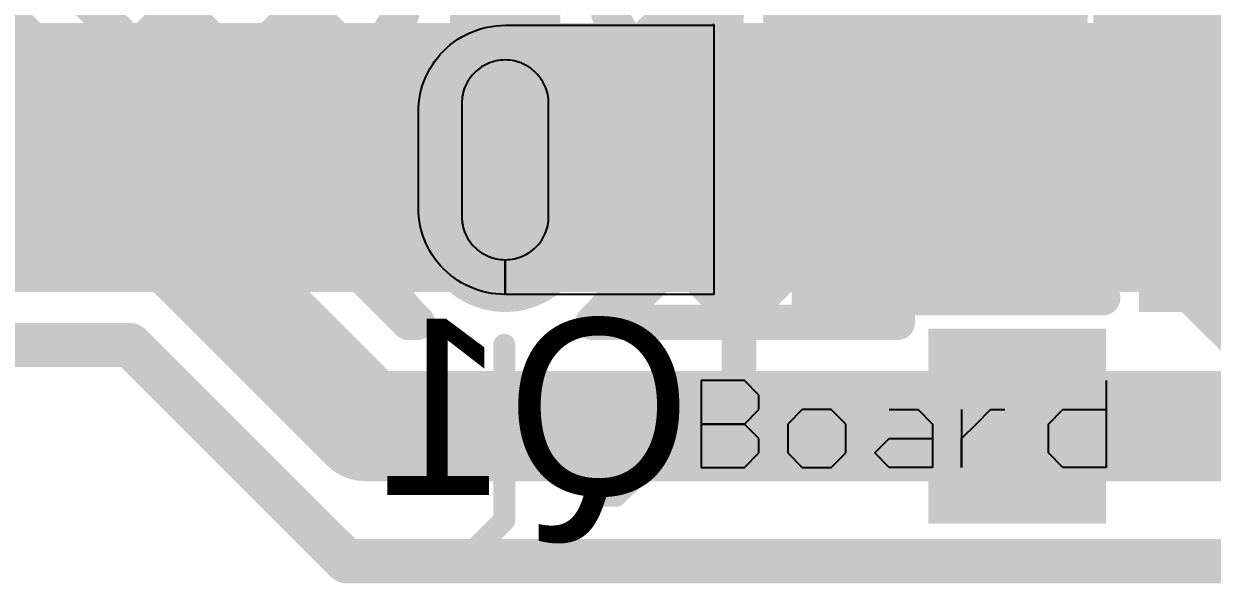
# Model space of a CAD drawing. Header units: millimetres. Extents: x 0.84 to 3.69, y 1.83 to 3.72.
# Drawn here: x 2.0439 to 2.3132, y 1.835 to 1.9619 of the extents above; entities that cross this region are included whole.
import ezdxf

# ---------------------------------------------------------------- set-up
doc = ezdxf.new("R2010")
doc.units = ezdxf.units.MM
doc.header["$MEASUREMENT"] = 0
for name, color, linetype in [('BottomLayer', 5, 'Continuous'), ('BottomOverlay', 54, 'Continuous'), ('BottomPaste', 16, 'Continuous'), ('BottomSolder', 6, 'Continuous'), ('Mechanical2', 216, 'Continuous'), ('MultiLayer', 9, 'Continuous'), ('PadHoleLayer', 156, 'Continuous'), ('TopLayer', 1, 'Continuous'), ('TopOverlay', 2, 'Continuous'), ('TopPaste', 8, 'Continuous'), ('TopSolder', 216, 'Continuous'), ('ViaHoleLayer', 16, 'Continuous')]:
    doc.layers.add(name, color=color, linetype=linetype)

# ---------------------------------------------------------------- blocks, each defined once
blk = doc.blocks.new('10118194_0001LF_11')
at = {"layer": 'BottomLayer', "const_width": 0.0314961}
blk.add_lwpolyline([(-0.1377953, -0.0915355), (-0.1377953, -0.1210629)], dxfattribs=at)
at = {"layer": 'BottomLayer', "const_width": 0.015748}
for points in [[(-0.1456693, -0.0915355, 1), (-0.1299213, -0.0915355, 1)], [(-0.1456693, -0.1210629, 1), (-0.1299213, -0.1210629, 1)]]:
    blk.add_lwpolyline(points, format="xyb", close=True, dxfattribs=at)
at = {"layer": 'BottomSolder', "const_width": 0.0394961}
blk.add_lwpolyline([(-0.1377953, -0.0915355), (-0.1377953, -0.1210629)], dxfattribs=at)
at = {"layer": 'BottomSolder', "const_width": 0.019748}
for points in [[(-0.1476693, -0.0915355, 1), (-0.1279213, -0.0915355, 1)], [(-0.1476693, -0.1210629, 1), (-0.1279213, -0.1210629, 1)]]:
    blk.add_lwpolyline(points, format="xyb", close=True, dxfattribs=at)
at = {"layer": 'MultiLayer', "const_width": 0.0314961}
blk.add_lwpolyline([(-0.1377953, -0.0915355), (-0.1377953, -0.1210629)], dxfattribs=at)
at = {"layer": 'MultiLayer', "const_width": 0.015748}
for points in [[(-0.1456693, -0.0915355, 1), (-0.1299213, -0.0915355, 1)], [(-0.1456693, -0.1210629, 1), (-0.1299213, -0.1210629, 1)]]:
    blk.add_lwpolyline(points, format="xyb", close=True, dxfattribs=at)
at = {"layer": 'PadHoleLayer', "const_width": 0.0049212}
blk.add_lwpolyline([(-0.1451772, -0.1166339), (-0.1451772, -0.0959645, -1), (-0.1304134, -0.0959645), (-0.1304134, -0.1166339, -1)], format="xyb", close=True, dxfattribs=at)
at = {"layer": 'TopLayer'}
for p, q in [((-0.1476378, -0.0784247), (-0.1467321, -0.0779329)), ((-0.1467321, -0.0779329), (-0.1458019, -0.0774893)), ((-0.1458019, -0.0774893), (-0.1448498, -0.0770949)), ((-0.1448498, -0.0770949), (-0.1438783, -0.0767508)), ((-0.1438783, -0.0767508), (-0.1428901, -0.0764581)), ((-0.1428901, -0.0764581), (-0.141888, -0.0762176)), ((-0.141888, -0.0762176), (-0.1408747, -0.0760297)), ((-0.1408747, -0.0760297), (-0.1398529, -0.0758952)), ((-0.1398529, -0.0758952), (-0.1388255, -0.0758144)), ((-0.1388255, -0.0758144), (-0.1377953, -0.0757874)), ((-0.1377953, -0.0757874), (-0.090748, -0.0757874)), ((-0.090748, -0.0757874), (-0.090748, -0.0755905)), ((-0.090748, -0.0755905), (-0.0905512, -0.0755905)), ((-0.0905512, -0.0755905), (-0.0905512, -0.136811)), ((-0.1509671, -0.0808436), (-0.1501835, -0.0801743)), ((-0.1501835, -0.0801743), (-0.1493659, -0.0795469)), ((-0.1493659, -0.0795469), (-0.1485165, -0.0789632)), ((-0.1485165, -0.0789632), (-0.1476378, -0.0784247)), ((-0.1537208, -0.0839019), (-0.1530934, -0.0830842)), ((-0.1530934, -0.0830842), (-0.1524241, -0.0823006)), ((-0.1524241, -0.0823006), (-0.1517147, -0.081553)), ((-0.1517147, -0.081553), (-0.1509671, -0.0808436)), ((-0.1553348, -0.0865356), (-0.154843, -0.0856299)), ((-0.154843, -0.0856299), (-0.1543045, -0.0847512)), ((-0.1543045, -0.0847512), (-0.1537208, -0.0839019)), ((-0.1439894, -0.0858548), (-0.1443812, -0.0861895)), ((-0.1435806, -0.0855412), (-0.1439894, -0.0858548)), ((-0.1431559, -0.0852493), (-0.1435806, -0.0855412)), ((-0.1427165, -0.0849801), (-0.1431559, -0.0852493)), ((-0.1422637, -0.0847342), (-0.1427165, -0.0849801)), ((-0.1417986, -0.0845123), (-0.1422637, -0.0847342)), ((-0.1413225, -0.0843151), (-0.1417986, -0.0845123)), ((-0.1408368, -0.0841431), (-0.1413225, -0.0843151)), ((-0.1403427, -0.0839968), (-0.1408368, -0.0841431)), ((-0.1398417, -0.0838765), (-0.1403427, -0.0839968)), ((-0.139335, -0.0837826), (-0.1398417, -0.0838765)), ((-0.1388241, -0.0837153), (-0.139335, -0.0837826)), ((-0.1383104, -0.0836749), (-0.1388241, -0.0837153)), ((-0.1377953, -0.0836614), (-0.1383104, -0.0836749)), ((-0.1372802, -0.0836749), (-0.1377953, -0.0836614)), ((-0.1367665, -0.0837153), (-0.1372802, -0.0836749)), ((-0.1362556, -0.0837826), (-0.1367665, -0.0837153)), ((-0.1357489, -0.0838765), (-0.1362556, -0.0837826)), ((-0.1352478, -0.0839968), (-0.1357489, -0.0838765)), ((-0.1347538, -0.0841431), (-0.1352478, -0.0839968)), ((-0.134268, -0.0843151), (-0.1347538, -0.0841431)), ((-0.133792, -0.0845123), (-0.134268, -0.0843151)), ((-0.1333269, -0.0847342), (-0.133792, -0.0845123)), ((-0.132874, -0.0849801), (-0.1333269, -0.0847342)), ((-0.1324347, -0.0852493), (-0.132874, -0.0849801)), ((-0.13201, -0.0855412), (-0.1324347, -0.0852493)), ((-0.1316012, -0.0858548), (-0.13201, -0.0855412)), ((-0.1312093, -0.0861895), (-0.1316012, -0.0858548)), ((-0.1565169, -0.0893894), (-0.1561728, -0.0884179)), ((-0.1561728, -0.0884179), (-0.1557785, -0.0874658)), ((-0.1557785, -0.0874658), (-0.1553348, -0.0865356)), ((-0.1463191, -0.0885827), (-0.146565, -0.0890355)), ((-0.1460499, -0.0881433), (-0.1463191, -0.0885827)), ((-0.145758, -0.0877186), (-0.1460499, -0.0881433)), ((-0.1454444, -0.0873098), (-0.145758, -0.0877186)), ((-0.1451097, -0.086918), (-0.1454444, -0.0873098)), ((-0.144755, -0.0865442), (-0.1451097, -0.086918)), ((-0.1443812, -0.0861895), (-0.144755, -0.0865442)), ((-0.1308356, -0.0865442), (-0.1312093, -0.0861895)), ((-0.1304809, -0.086918), (-0.1308356, -0.0865442)), ((-0.1301462, -0.0873098), (-0.1304809, -0.086918)), ((-0.1298325, -0.0877186), (-0.1301462, -0.0873098)), ((-0.1295406, -0.0881433), (-0.1298325, -0.0877186)), ((-0.1292714, -0.0885827), (-0.1295406, -0.0881433)), ((-0.1290255, -0.0890355), (-0.1292714, -0.0885827)), ((-0.157238, -0.092393), (-0.1570501, -0.0913797)), ((-0.1570501, -0.0913797), (-0.1568096, -0.0903776)), ((-0.1568096, -0.0903776), (-0.1565169, -0.0893894)), ((-0.1474227, -0.0914575), (-0.1475166, -0.0919642)), ((-0.1473024, -0.0909565), (-0.1474227, -0.0914575)), ((-0.1471561, -0.0904624), (-0.1473024, -0.0909565)), ((-0.1469841, -0.0899767), (-0.1471561, -0.0904624)), ((-0.1467869, -0.0895006), (-0.1469841, -0.0899767)), ((-0.146565, -0.0890355), (-0.1467869, -0.0895006)), ((-0.1288037, -0.0895006), (-0.1290255, -0.0890355)), ((-0.1286065, -0.0899767), (-0.1288037, -0.0895006)), ((-0.1284345, -0.0904624), (-0.1286065, -0.0899767)), ((-0.1282881, -0.0909565), (-0.1284345, -0.0904624)), ((-0.1281678, -0.0914575), (-0.1282881, -0.0909565)), ((-0.1280739, -0.0919642), (-0.1281678, -0.0914575)), ((-0.1574533, -0.0944422), (-0.1573725, -0.0934148)), ((-0.1573725, -0.0934148), (-0.157238, -0.092393)), ((-0.1476243, -0.0929888), (-0.1476378, -0.0935039)), ((-0.1476378, -0.0935039), (-0.1476378, -0.1190945)), ((-0.1475839, -0.0924751), (-0.1476243, -0.0929888)), ((-0.1475166, -0.0919642), (-0.1475839, -0.0924751)), ((-0.1280067, -0.0924751), (-0.1280739, -0.0919642)), ((-0.1279662, -0.0929888), (-0.1280067, -0.0924751)), ((-0.1279528, -0.0935039), (-0.1279662, -0.0929888)), ((-0.1279528, -0.1190945), (-0.1279528, -0.0935039)), ((-0.1574803, -0.0954724), (-0.1574533, -0.0944422)), ((-0.1574803, -0.117126), (-0.1574803, -0.0954724)), ((-0.1574535, -0.1182028), (-0.1574803, -0.117126)), ((-0.1573728, -0.1192277), (-0.1574535, -0.1182028)), ((-0.1572386, -0.1202469), (-0.1573728, -0.1192277)), ((-0.1570513, -0.1212577), (-0.1572386, -0.1202469)), ((-0.1476378, -0.1190945), (-0.1476245, -0.1196562)), ((-0.1476245, -0.1196562), (-0.1475843, -0.1201674)), ((-0.1475843, -0.1201674), (-0.1475173, -0.1206757)), ((-0.1475173, -0.1206757), (-0.1474239, -0.1211799)), ((-0.1474239, -0.1211799), (-0.1473042, -0.1216784)), ((-0.1282863, -0.1216784), (-0.1281666, -0.1211799)), ((-0.1281666, -0.1211799), (-0.1280732, -0.1206757)), ((-0.1280732, -0.1206757), (-0.1280063, -0.1201674)), ((-0.1280063, -0.1201674), (-0.1279661, -0.1196562)), ((-0.1279661, -0.1196562), (-0.1279528, -0.1190945)), ((-0.1568113, -0.1222573), (-0.1570513, -0.1212577)), ((-0.1565193, -0.123243), (-0.1568113, -0.1222573)), ((-0.1561762, -0.1242121), (-0.1565193, -0.123243)), ((-0.1473042, -0.1216784), (-0.1471586, -0.12217)), ((-0.1471586, -0.12217), (-0.1469874, -0.1226533)), ((-0.1469874, -0.1226533), (-0.1467912, -0.123127)), ((-0.1467912, -0.123127), (-0.1465705, -0.1235898)), ((-0.1465705, -0.1235898), (-0.1463258, -0.1240404)), ((-0.1292647, -0.1240404), (-0.1290201, -0.1235898)), ((-0.1290201, -0.1235898), (-0.1287993, -0.123127)), ((-0.1287993, -0.123127), (-0.1286031, -0.1226533)), ((-0.1286031, -0.1226533), (-0.128432, -0.12217)), ((-0.128432, -0.12217), (-0.1282863, -0.1216784)), ((-0.1557828, -0.1251618), (-0.1561762, -0.1242121)), ((-0.1553402, -0.1260897), (-0.1557828, -0.1251618)), ((-0.1548497, -0.1269931), (-0.1553402, -0.1260897)), ((-0.1463258, -0.1240404), (-0.146058, -0.1244776)), ((-0.146058, -0.1244776), (-0.1457675, -0.1249001)), ((-0.1457675, -0.1249001), (-0.1454554, -0.1253069)), ((-0.1454554, -0.1253069), (-0.1451224, -0.1256968)), ((-0.1451224, -0.1256968), (-0.1447695, -0.1260687)), ((-0.1447695, -0.1260687), (-0.1443976, -0.1264216)), ((-0.1443976, -0.1264216), (-0.1440077, -0.1267546)), ((-0.1315829, -0.1267546), (-0.131193, -0.1264216)), ((-0.131193, -0.1264216), (-0.1308211, -0.1260687)), ((-0.1308211, -0.1260687), (-0.1304681, -0.1256968)), ((-0.1304681, -0.1256968), (-0.1301351, -0.1253069)), ((-0.1301351, -0.1253069), (-0.129823, -0.1249001)), ((-0.129823, -0.1249001), (-0.1295326, -0.1244776)), ((-0.1295326, -0.1244776), (-0.1292647, -0.1240404)), ((-0.1543125, -0.1278697), (-0.1548497, -0.1269931)), ((-0.1537303, -0.1287169), (-0.1543125, -0.1278697)), ((-0.1531044, -0.1295324), (-0.1537303, -0.1287169)), ((-0.1440077, -0.1267546), (-0.1436009, -0.1270667)), ((-0.1436009, -0.1270667), (-0.1431784, -0.1273572)), ((-0.1431784, -0.1273572), (-0.1427412, -0.127625)), ((-0.1427412, -0.127625), (-0.1422906, -0.1278697)), ((-0.1422906, -0.1278697), (-0.1418278, -0.1280904)), ((-0.1418278, -0.1280904), (-0.1413541, -0.1282866)), ((-0.1413541, -0.1282866), (-0.1408708, -0.1284578)), ((-0.1408708, -0.1284578), (-0.1403792, -0.1286034)), ((-0.1403792, -0.1286034), (-0.1398807, -0.1287231)), ((-0.1398807, -0.1287231), (-0.1393765, -0.1288165)), ((-0.1393765, -0.1288165), (-0.1388682, -0.1288835)), ((-0.1388682, -0.1288835), (-0.138357, -0.1289237)), ((-0.138357, -0.1289237), (-0.1378937, -0.128937)), ((-0.1378937, -0.128937), (-0.1378937, -0.136811)), ((-0.1376969, -0.128937), (-0.1372335, -0.1289237)), ((-0.1376969, -0.136811), (-0.1376969, -0.128937)), ((-0.1372335, -0.1289237), (-0.1367224, -0.1288835)), ((-0.1367224, -0.1288835), (-0.136214, -0.1288165)), ((-0.136214, -0.1288165), (-0.1357099, -0.1287231)), ((-0.1357099, -0.1287231), (-0.1352113, -0.1286034)), ((-0.1352113, -0.1286034), (-0.1347197, -0.1284578)), ((-0.1347197, -0.1284578), (-0.1342364, -0.1282866)), ((-0.1342364, -0.1282866), (-0.1337627, -0.1280904)), ((-0.1337627, -0.1280904), (-0.1332999, -0.1278697)), ((-0.1332999, -0.1278697), (-0.1328493, -0.127625)), ((-0.1328493, -0.127625), (-0.1324122, -0.1273572)), ((-0.1324122, -0.1273572), (-0.1319896, -0.1270667)), ((-0.1319896, -0.1270667), (-0.1315829, -0.1267546)), ((-0.1524368, -0.1303142), (-0.1531044, -0.1295324)), ((-0.1517292, -0.1310599), (-0.1524368, -0.1303142)), ((-0.1509835, -0.1317675), (-0.1517292, -0.1310599)), ((-0.1502018, -0.1324351), (-0.1509835, -0.1317675)), ((-0.1493862, -0.133061), (-0.1502018, -0.1324351)), ((-0.148539, -0.1336432), (-0.1493862, -0.133061)), ((-0.1476624, -0.1341804), (-0.148539, -0.1336432)), ((-0.146759, -0.1346709), (-0.1476624, -0.1341804)), ((-0.1458311, -0.1351135), (-0.146759, -0.1346709)), ((-0.1448814, -0.1355069), (-0.1458311, -0.1351135)), ((-0.1439123, -0.13585), (-0.1448814, -0.1355069)), ((-0.1429266, -0.136142), (-0.1439123, -0.13585)), ((-0.141927, -0.136382), (-0.1429266, -0.136142)), ((-0.1409162, -0.1365693), (-0.141927, -0.136382)), ((-0.139897, -0.1367035), (-0.1409162, -0.1365693)), ((-0.1388722, -0.1367842), (-0.139897, -0.1367035)), ((-0.1378937, -0.136811), (-0.1388722, -0.1367842)), ((-0.0905512, -0.136811), (-0.1376969, -0.136811))]:
    blk.add_line(p, q, dxfattribs=at)
at = {"layer": 'TopLayer', "const_width": 0.0314961}
blk.add_lwpolyline([(-0.1377953, -0.0915355), (-0.1377953, -0.1210629)], dxfattribs=at)
at = {"layer": 'TopLayer', "const_width": 0.015748}
for points in [[(-0.1456693, -0.0915355, 1), (-0.1299213, -0.0915355, 1)], [(-0.1456693, -0.1210629, 1), (-0.1299213, -0.1210629, 1)]]:
    blk.add_lwpolyline(points, format="xyb", close=True, dxfattribs=at)
at = {"layer": 'TopLayer'}
for points in [[(-0.0688976, -0.136811), (-0.0098426, -0.136811), (-0.0688976, -0.0757874), (-0.0098426, -0.0757874)], [(0.0098426, -0.136811), (0.0688976, -0.136811), (0.0098426, -0.0757874), (0.0688976, -0.0757874)]]:
    blk.add_solid(points, dxfattribs=at)
at = {"layer": 'TopOverlay'}
for p, q in [((-0.0934252, -0.1563603), (-0.0934252, -0.1760389)), ((-0.0835859, -0.1563603), (-0.0934252, -0.1563603)), ((-0.0803061, -0.15964), (-0.0835859, -0.1563603)), ((-0.0015917, -0.1563603), (-0.0015917, -0.1760389)), ((-0.0803061, -0.1629198), (-0.0803061, -0.15964)), ((-0.0835859, -0.1661996), (-0.0803061, -0.1629198)), ((-0.0704668, -0.1629198), (-0.0737466, -0.1661996)), ((-0.0639073, -0.1629198), (-0.0704668, -0.1629198)), ((-0.0606275, -0.1661996), (-0.0639073, -0.1629198)), ((-0.0507882, -0.1629198), (-0.0442287, -0.1629198)), ((-0.0442287, -0.1629198), (-0.0409489, -0.1661996)), ((-0.0343894, -0.1629198), (-0.0343894, -0.1760389)), ((-0.0311096, -0.1661996), (-0.0278299, -0.1629198)), ((-0.0278299, -0.1629198), (-0.0245501, -0.1629198)), ((-0.0147108, -0.1661996), (-0.011431, -0.1629198)), ((-0.011431, -0.1629198), (-0.0015917, -0.1629198)), ((-0.0835859, -0.1661996), (-0.0934252, -0.1661996)), ((-0.0934252, -0.1661996), (-0.0835859, -0.1661996)), ((-0.0803061, -0.1694794), (-0.0835859, -0.1661996)), ((-0.0737466, -0.1661996), (-0.0737466, -0.1727591)), ((-0.0606275, -0.1727591), (-0.0606275, -0.1661996)), ((-0.0409489, -0.1661996), (-0.0409489, -0.1760389)), ((-0.0343894, -0.1694794), (-0.0311096, -0.1661996)), ((-0.0147108, -0.1727591), (-0.0147108, -0.1661996)), ((-0.0803061, -0.1727591), (-0.0803061, -0.1694794)), ((-0.054068, -0.1727591), (-0.0507882, -0.1694794)), ((-0.0507882, -0.1694794), (-0.0409489, -0.1694794)), ((-0.0343894, -0.1760389), (-0.0343894, -0.1694794)), ((-0.0835859, -0.1760389), (-0.0803061, -0.1727591)), ((-0.0737466, -0.1727591), (-0.0704668, -0.1760389)), ((-0.0639073, -0.1760389), (-0.0606275, -0.1727591)), ((-0.0507882, -0.1760389), (-0.054068, -0.1727591)), ((-0.011431, -0.1760389), (-0.0147108, -0.1727591)), ((-0.0934252, -0.1760389), (-0.0835859, -0.1760389)), ((-0.0704668, -0.1760389), (-0.0639073, -0.1760389)), ((-0.0409489, -0.1760389), (-0.0507882, -0.1760389)), ((-0.0015917, -0.1760389), (-0.011431, -0.1760389))]:
    blk.add_line(p, q, dxfattribs=at)
at = {"layer": 'TopOverlay', "const_width": 0.005}
for points in [[(-0.138, -0.1875984), (-0.138, -0.1482283)], [(-0.1142716, -0.1680389), (-0.1072716, -0.1610389)], [(-0.1072716, -0.1610389), (-0.0992716, -0.1610389)], [(-0.1142716, -0.1760389), (-0.1142716, -0.1680389)], [(-0.1222716, -0.1760389), (-0.1158464, -0.1824641)], [(-0.1222716, -0.1760389), (-0.1142716, -0.1760389)], [(-0.1142716, -0.1760389), (-0.1062716, -0.1760389)], [(-0.1126968, -0.1824641), (-0.1062716, -0.1760389)], [(-0.1158464, -0.1824641), (-0.1126968, -0.1824641)], [(-0.147, -0.197), (-0.138, -0.188)], [(-0.138, -0.188), (-0.138, -0.1875984)], [(-0.147, -0.197), (0.1465906, -0.197)]]:
    blk.add_lwpolyline(points, dxfattribs=at)
at = {"layer": 'TopOverlay', "const_width": 0.0025}
for points in [[(-0.13925, -0.1482283, 1), (-0.13675, -0.1482283, 1)], [(-0.1085216, -0.1610389, 1), (-0.1060216, -0.1610389, 1)], [(-0.1085216, -0.1610389, 1), (-0.1060216, -0.1610389, 1)], [(-0.1005216, -0.1610389, 1), (-0.0980216, -0.1610389, 1)], [(-0.1155216, -0.1680389, 1), (-0.1130216, -0.1680389, 1)], [(-0.1155216, -0.1680389, 1), (-0.1130216, -0.1680389, 1)], [(-0.1235216, -0.1760389, 1), (-0.1210216, -0.1760389, 1)], [(-0.1235216, -0.1760389, 1), (-0.1210216, -0.1760389, 1)], [(-0.1155216, -0.1760389, 1), (-0.1130216, -0.1760389, 1)], [(-0.1155216, -0.1760389, 1), (-0.1130216, -0.1760389, 1)], [(-0.1155216, -0.1760389, 1), (-0.1130216, -0.1760389, 1)], [(-0.1075216, -0.1760389, 1), (-0.1050216, -0.1760389, 1)], [(-0.1075216, -0.1760389, 1), (-0.1050216, -0.1760389, 1)], [(-0.1170964, -0.1824641, 1), (-0.1145964, -0.1824641, 1)], [(-0.1170964, -0.1824641, 1), (-0.1145964, -0.1824641, 1)], [(-0.1139468, -0.1824641, 1), (-0.1114468, -0.1824641, 1)], [(-0.1139468, -0.1824641, 1), (-0.1114468, -0.1824641, 1)], [(-0.13925, -0.1875984, 1), (-0.13675, -0.1875984, 1)], [(-0.13925, -0.1875984, 1), (-0.13675, -0.1875984, 1)], [(-0.13925, -0.188, 1), (-0.13675, -0.188, 1)], [(-0.13925, -0.188, 1), (-0.13675, -0.188, 1)], [(-0.14825, -0.197, 1), (-0.14575, -0.197, 1)], [(-0.14825, -0.197, 1), (-0.14575, -0.197, 1)]]:
    blk.add_lwpolyline(points, format="xyb", close=True, dxfattribs=at)
at = {"layer": 'TopPaste'}
for points in [[(-0.0688976, -0.136811), (-0.0098426, -0.136811), (-0.0688976, -0.0757874), (-0.0098426, -0.0757874)], [(0.0098426, -0.136811), (0.0688976, -0.136811), (0.0098426, -0.0757874), (0.0688976, -0.0757874)]]:
    blk.add_solid(points, dxfattribs=at)
at = {"layer": 'TopSolder', "const_width": 0.0394961}
blk.add_lwpolyline([(-0.1377953, -0.0915355), (-0.1377953, -0.1210629)], dxfattribs=at)
at = {"layer": 'TopSolder', "const_width": 0.019748}
for points in [[(-0.1476693, -0.0915355, 1), (-0.1279213, -0.0915355, 1)], [(-0.1476693, -0.1210629, 1), (-0.1279213, -0.1210629, 1)]]:
    blk.add_lwpolyline(points, format="xyb", close=True, dxfattribs=at)
at = {"layer": 'TopSolder'}
for points in [[(-0.0728976, -0.140811), (-0.0058426, -0.140811), (-0.0728976, -0.0717874), (-0.0058426, -0.0717874)], [(0.0058426, -0.140811), (0.0728976, -0.140811), (0.0058426, -0.0717874), (0.0728976, -0.0717874)]]:
    blk.add_solid(points, dxfattribs=at)
blk = doc.blocks.new('SOT_23_B_53')
at = {"layer": 'BottomLayer'}
for points in [[(-0.0535433, 0.0212599), (-0.0212599, 0.0212599), (-0.0535433, 0.0574803), (-0.0212599, 0.0574803)], [(0.0212599, 0.0212599), (0.0535433, 0.0212599), (0.0212599, 0.0574803), (0.0535433, 0.0574803)], [(-0.0161417, -0.0574803), (0.0161417, -0.0574803), (-0.0161417, -0.0212599), (0.0161417, -0.0212599)]]:
    blk.add_solid(points, dxfattribs=at)
at = {"layer": 'BottomOverlay'}
for points, const_width in [([(-0.0643944, 0.045, 1), (-0.0716056, 0.045, 1)], 0.01), ([(-0.0741056, 0.045, 1), (-0.0691056, 0.045, 1)], 0.005), ([(-0.0668944, 0.045, 1), (-0.0618944, 0.045, 1)], 0.005), ([(-0.0149685, 0.033, 1), (-0.0110315, 0.033, 1)], 0.003937), ([(0.0110315, 0.033, 1), (0.0149685, 0.033, 1)], 0.003937), ([(-0.0649685, 0.03, 1), (-0.0610315, 0.03, 1)], 0.003937), ([(0.0610315, 0.03, 1), (0.0649685, 0.03, 1)], 0.003937), ([(-0.0649685, -0.034, 1), (-0.0610315, -0.034, 1)], 0.003937), ([(-0.0649685, -0.034, 1), (-0.0610315, -0.034, 1)], 0.003937), ([(-0.0259685, -0.034, 1), (-0.0220315, -0.034, 1)], 0.003937), ([(0.0220315, -0.034, 1), (0.0259685, -0.034, 1)], 0.003937), ([(0.0610315, -0.034, 1), (0.0649685, -0.034, 1)], 0.003937), ([(0.0610315, -0.034, 1), (0.0649685, -0.034, 1)], 0.003937)]:
    blk.add_lwpolyline(points, format="xyb", close=True, dxfattribs=dict(at, const_width=const_width))
at = {"layer": 'BottomOverlay', "const_width": 0.007874}
for points in [[(-0.013, 0.033), (0.013, 0.033)], [(-0.063, -0.034), (-0.063, 0.03)], [(0.063, -0.034), (0.063, 0.03)], [(-0.063, -0.034), (-0.024, -0.034)], [(0.024, -0.034), (0.063, -0.034)]]:
    blk.add_lwpolyline(points, dxfattribs=at)
at = {"layer": 'BottomPaste'}
for points in [[(-0.0535433, 0.0212599), (-0.0212599, 0.0212599), (-0.0535433, 0.0574803), (-0.0212599, 0.0574803)], [(0.0212599, 0.0212599), (0.0535433, 0.0212599), (0.0212599, 0.0574803), (0.0535433, 0.0574803)], [(-0.0161417, -0.0574803), (0.0161417, -0.0574803), (-0.0161417, -0.0212599), (0.0161417, -0.0212599)]]:
    blk.add_solid(points, dxfattribs=at)
at = {"layer": 'BottomSolder'}
for points in [[(-0.0575433, 0.0172599), (-0.0172599, 0.0172599), (-0.0575433, 0.0614803), (-0.0172599, 0.0614803)], [(0.0172599, 0.0172599), (0.0575433, 0.0172599), (0.0172599, 0.0614803), (0.0575433, 0.0614803)], [(-0.0201417, -0.0614803), (0.0201417, -0.0614803), (-0.0201417, -0.0172599), (0.0201417, -0.0172599)]]:
    blk.add_solid(points, dxfattribs=at)

msp = doc.modelspace()

# ---------------------------------------------------------------- linework, layer by layer
at = {"layer": 'BottomLayer'}
for points, const_width in [([(1.6721521, 2.3725), (2.1232516, 1.9214005)], 0.008), ([(1.7004364, 2.3725), (2.1234815, 1.9494549)], 0.008), ([(1.8916346, 2.1335994), (2.1311041, 1.8941299)], 0.008), ([(1.875, 2.117), (2.1213701, 1.8706299)], 0.025), ([(2.0691861, 1.9560479), (2.1539468, 2.0408086)], 0.008), ([(2.153, 1.931), (2.153, 1.9979291)], 0.025), ([(2.1295, 1.9640039), (2.1295, 1.9979291)], 0.008), ([(2.0833282, 1.9419057), (2.1295, 1.9880775)], 0.008), ([(2.1765, 1.9640032), (2.1765, 1.9881951)], 0.008), ([(2.1765, 1.9812893), (2.203, 1.9547893)], 0.008), ([(2.181277, 1.9550016), (2.203, 1.9767246)], 0.008), ([(2.203, 1.918), (2.203, 1.966)], 0.008), ([(2.262, 1.9508717), (2.2771283, 1.966)], 0.008), ([(2.262, 1.918), (2.262, 1.966)], 0.008), ([(2.2766422, 1.966), (2.2792598, 1.9633824)], 0.008), ([(2.2792598, 1.9202598), (2.2792598, 1.966)], 0.008), ([(2.0974704, 1.9277636), (2.1247292, 1.9550224)], 0.008), ([(2.3064016, 1.9105984), (2.3064016, 1.9493701)], 0.02), ([(2.262, 1.9523579), (2.2792598, 1.9350981)], 0.008), ([(2.1827306, 1.9467744), (2.203, 1.926505)], 0.008), ([(2.1827478, 1.9281881), (2.203, 1.9484403)], 0.008), ([(2.1232516, 1.9162361), (2.1232516, 1.9457635)], 0.008), ([(2.1827478, 1.9162361), (2.1827478, 1.9457635)], 0.008), ([(2.262, 1.9225874), (2.2792598, 1.9398472)], 0.008), ([(2.1203619, 1.9309998), (2.1529997, 1.9309998)], 0.01), ([(2.1529997, 1.9309998), (2.1856375, 1.9309998)], 0.01), ([(2.1116125, 1.9136214), (2.1232516, 1.9252605)], 0.008), ([(2.2574126, 1.918), (2.262, 1.9225874)], 0.008), ([(2.262, 1.9240736), (2.2863334, 1.8997402)], 0.008), ([(2.1769739, 1.8941299), (2.203, 1.920156)], 0.008), ([(2.2792598, 1.9202598), (2.2854016, 1.9202598)], 0.008), ([(2.2854016, 1.9105984), (2.2854016, 1.9202598)], 0.008), ([(2.1827478, 1.9184729), (2.2070908, 1.8941299)], 0.008), ([(2.203, 1.918), (2.262, 1.918)], 0.008), ([(2.2052582, 1.8941299), (2.2291283, 1.918)], 0.008), ([(2.211505, 1.918), (2.2353751, 1.8941299)], 0.008), ([(2.2335425, 1.8941299), (2.2574126, 1.918)], 0.008), ([(2.2397893, 1.918), (2.2580491, 1.8997402)], 0.008), ([(2.2674371, 1.8997402), (2.2854016, 1.9177047)], 0.008), ([(2.3064016, 1.9105984), (2.324, 1.893)], 0.02), ([(2.2418582, 1.8997402), (2.2884266, 1.8997402)], 0.008), ([(2.2418582, 1.8941299), (2.2418582, 1.8997402)], 0.008), ([(2.1758035, 1.8971329), (2.1788065, 1.8941299)], 0.008), ([(2.1729061, 1.8941299), (2.2418582, 1.8941299)], 0.008), ([(2.1213701, 1.8706299), (2.148, 1.8706299)], 0.025), ([(2.148, 1.8706299), (2.269, 1.8706299)], 0.025)]:
    msp.add_lwpolyline(points, dxfattribs=dict(at, const_width=const_width))
at = {"layer": 'BottomLayer', "const_width": 0.008}
for points in [[(2.1232516, 1.9457635, -0.1665289059974742), (2.1295, 1.9640039)], [(2.1765, 1.9640032, -0.1665204542901845), (2.1827478, 1.9457635)], [(2.1330933, 1.8941299, -0.2125441363629909), (2.1232516, 1.9162361)], [(2.1827478, 1.9162361, -0.212544136362991), (2.1729061, 1.8941299)], [(2.2884266, 1.8997402, -0.1366942858770461), (2.2854016, 1.9105984)], [(2.2884266, 1.8997402, -0.1366942858770461), (2.2854016, 1.9105984)]]:
    msp.add_lwpolyline(points, format="xyb", dxfattribs=at)
at = {"layer": 'BottomLayer'}
for points, const_width in [([(2.1275, 1.9640039, 1), (2.1315, 1.9640039, 1)], 0.004), ([(2.1275, 1.9640039, 1), (2.1315, 1.9640039, 1)], 0.004), ([(2.1745, 1.9640032, 1), (2.1785, 1.9640032, 1)], 0.004), ([(2.1745, 1.9640032, 1), (2.1785, 1.9640032, 1)], 0.004), ([(2.2772598, 1.9633824, 1), (2.2812598, 1.9633824, 1)], 0.004), ([(2.0671861, 1.9560479, 1), (2.0711861, 1.9560479, 1)], 0.004), ([(2.1227292, 1.9550224, 1), (2.1267292, 1.9550224, 1)], 0.004), ([(2.179277, 1.9550016, 1), (2.183277, 1.9550016, 1)], 0.004), ([(2.201, 1.9547893, 1), (2.205, 1.9547893, 1)], 0.004), ([(2.3014016, 1.9493701, 1), (2.3114016, 1.9493701, 1)], 0.01), ([(2.26, 1.9523579, 1), (2.264, 1.9523579, 1)], 0.004), ([(2.1214815, 1.9494549, 1), (2.1254815, 1.9494549, 1)], 0.004), ([(2.26, 1.9508717, 1), (2.264, 1.9508717, 1)], 0.004), ([(2.1807306, 1.9467744, 1), (2.1847306, 1.9467744, 1)], 0.004), ([(2.201, 1.9484403, 1), (2.205, 1.9484403, 1)], 0.004), ([(2.1212516, 1.9457635, 1), (2.1252516, 1.9457635, 1)], 0.004), ([(2.1212516, 1.9457635, 1), (2.1252516, 1.9457635, 1)], 0.004), ([(2.1807478, 1.9457635, 1), (2.1847478, 1.9457635, 1)], 0.004), ([(2.1807478, 1.9457635, 1), (2.1847478, 1.9457635, 1)], 0.004), ([(2.0813282, 1.9419057, 1), (2.0853282, 1.9419057, 1)], 0.004), ([(2.14675, 1.931, 1), (2.15925, 1.931, 1)], 0.0125), ([(2.2772598, 1.9398472, 1), (2.2812598, 1.9398472, 1)], 0.004), ([(2.2772598, 1.9350981, 1), (2.2812598, 1.9350981, 1)], 0.004), ([(2.1178619, 1.9309998, 1), (2.1228619, 1.9309998, 1)], 0.005), ([(2.1504997, 1.9309998, 1), (2.1554997, 1.9309998, 1)], 0.005), ([(2.1504997, 1.9309998, 1), (2.1554997, 1.9309998, 1)], 0.005), ([(2.1831375, 1.9309998, 1), (2.1881375, 1.9309998, 1)], 0.005), ([(2.0954704, 1.9277636, 1), (2.0994704, 1.9277636, 1)], 0.004), ([(2.1807478, 1.9281881, 1), (2.1847478, 1.9281881, 1)], 0.004), ([(2.1212516, 1.9252605, 1), (2.1252516, 1.9252605, 1)], 0.004), ([(2.201, 1.926505, 1), (2.205, 1.926505, 1)], 0.004), ([(2.26, 1.9240736, 1), (2.264, 1.9240736, 1)], 0.004), ([(2.26, 1.9225874, 1), (2.264, 1.9225874, 1)], 0.004), ([(2.26, 1.9225874, 1), (2.264, 1.9225874, 1)], 0.004), ([(2.1212516, 1.9214005, 1), (2.1252516, 1.9214005, 1)], 0.004), ([(2.201, 1.920156, 1), (2.205, 1.920156, 1)], 0.004), ([(2.2772598, 1.9202598, 1), (2.2812598, 1.9202598, 1)], 0.004), ([(2.2772598, 1.9202598, 1), (2.2812598, 1.9202598, 1)], 0.004), ([(2.2834016, 1.9202598, 1), (2.2874016, 1.9202598, 1)], 0.004), ([(2.2834016, 1.9202598, 1), (2.2874016, 1.9202598, 1)], 0.004), ([(2.1212516, 1.9162361, 1), (2.1252516, 1.9162361, 1)], 0.004), ([(2.1212516, 1.9162361, 1), (2.1252516, 1.9162361, 1)], 0.004), ([(2.1807478, 1.9184729, 1), (2.1847478, 1.9184729, 1)], 0.004), ([(2.1807478, 1.9162361, 1), (2.1847478, 1.9162361, 1)], 0.004), ([(2.1807478, 1.9162361, 1), (2.1847478, 1.9162361, 1)], 0.004), ([(2.201, 1.918, 1), (2.205, 1.918, 1)], 0.004), ([(2.201, 1.918, 1), (2.205, 1.918, 1)], 0.004), ([(2.209505, 1.918, 1), (2.213505, 1.918, 1)], 0.004), ([(2.2271283, 1.918, 1), (2.2311283, 1.918, 1)], 0.004), ([(2.2377893, 1.918, 1), (2.2417893, 1.918, 1)], 0.004), ([(2.2554126, 1.918, 1), (2.2594126, 1.918, 1)], 0.004), ([(2.2554126, 1.918, 1), (2.2594126, 1.918, 1)], 0.004), ([(2.26, 1.918, 1), (2.264, 1.918, 1)], 0.004), ([(2.26, 1.918, 1), (2.264, 1.918, 1)], 0.004), ([(2.2834016, 1.9177047, 1), (2.2874016, 1.9177047, 1)], 0.004), ([(2.3014016, 1.9105984, 1), (2.3114016, 1.9105984, 1)], 0.01), ([(2.3014016, 1.9105984, 1), (2.3114016, 1.9105984, 1)], 0.01), ([(2.1096125, 1.9136214, 1), (2.1136125, 1.9136214, 1)], 0.004), ([(2.2834016, 1.9105984, 1), (2.2874016, 1.9105984, 1)], 0.004), ([(2.2834016, 1.9105984, 1), (2.2874016, 1.9105984, 1)], 0.004), ([(2.2834016, 1.9105984, 1), (2.2874016, 1.9105984, 1)], 0.004), ([(2.2398582, 1.8997402, 1), (2.2438582, 1.8997402, 1)], 0.004), ([(2.2398582, 1.8997402, 1), (2.2438582, 1.8997402, 1)], 0.004), ([(2.2560491, 1.8997402, 1), (2.2600491, 1.8997402, 1)], 0.004), ([(2.2654371, 1.8997402, 1), (2.2694371, 1.8997402, 1)], 0.004), ([(2.2843334, 1.8997402, 1), (2.2883334, 1.8997402, 1)], 0.004), ([(2.2864266, 1.8997402, 1), (2.2904266, 1.8997402, 1)], 0.004), ([(2.2864266, 1.8997402, 1), (2.2904266, 1.8997402, 1)], 0.004), ([(2.2864266, 1.8997402, 1), (2.2904266, 1.8997402, 1)], 0.004), ([(2.1738035, 1.8971329, 1), (2.1778035, 1.8971329, 1)], 0.004), ([(2.1291041, 1.8941299, 1), (2.1331041, 1.8941299, 1)], 0.004), ([(2.1310933, 1.8941299, 1), (2.1350933, 1.8941299, 1)], 0.004), ([(2.1709061, 1.8941299, 1), (2.1749061, 1.8941299, 1)], 0.004), ([(2.1709061, 1.8941299, 1), (2.1749061, 1.8941299, 1)], 0.004), ([(2.1749739, 1.8941299, 1), (2.1789739, 1.8941299, 1)], 0.004), ([(2.1768065, 1.8941299, 1), (2.1808065, 1.8941299, 1)], 0.004), ([(2.2032582, 1.8941299, 1), (2.2072582, 1.8941299, 1)], 0.004), ([(2.2050908, 1.8941299, 1), (2.2090908, 1.8941299, 1)], 0.004), ([(2.2315425, 1.8941299, 1), (2.2355425, 1.8941299, 1)], 0.004), ([(2.2333751, 1.8941299, 1), (2.2373751, 1.8941299, 1)], 0.004), ([(2.2398582, 1.8941299, 1), (2.2438582, 1.8941299, 1)], 0.004), ([(2.2398582, 1.8941299, 1), (2.2438582, 1.8941299, 1)], 0.004), ([(2.1151201, 1.8706299, 1), (2.1276201, 1.8706299, 1)], 0.0125), ([(2.1151201, 1.8706299, 1), (2.1276201, 1.8706299, 1)], 0.0125), ([(2.14175, 1.8706299, 1), (2.15425, 1.8706299, 1)], 0.0125), ([(2.14175, 1.8706299, 1), (2.15425, 1.8706299, 1)], 0.0125), ([(2.26275, 1.8706299, 1), (2.27525, 1.8706299, 1)], 0.0125), ([(2.1420945, 1.8706299, 1), (2.1539055, 1.8706299, 1)], 0.011811)]:
    msp.add_lwpolyline(points, format="xyb", close=True, dxfattribs=dict(at, const_width=const_width))
msp.add_solid([(2.214, 1.929), (2.251, 1.929), (2.214, 1.991), (2.251, 1.991)], dxfattribs=at)
at = {"layer": 'BottomSolder', "const_width": 0.0099055}
msp.add_lwpolyline([(2.1430473, 1.8706299, 1), (2.1529527, 1.8706299, 1)], format="xyb", close=True, dxfattribs=at)
at = {"layer": 'Mechanical2', "const_width": 0.01}
for points in [[(1.967, 1.889), (2.068, 1.889)], [(2.068, 1.889), (2.117, 1.84)], [(2.117, 1.84), (2.462, 1.84)]]:
    msp.add_lwpolyline(points, dxfattribs=at)
at = {"layer": 'Mechanical2', "const_width": 0.005}
for points in [[(2.0655, 1.889, 1), (2.0705, 1.889, 1)], [(2.0655, 1.889, 1), (2.0705, 1.889, 1)], [(2.1145, 1.84, 1), (2.1195, 1.84, 1)], [(2.1145, 1.84, 1), (2.1195, 1.84, 1)]]:
    msp.add_lwpolyline(points, format="xyb", close=True, dxfattribs=at)
at = {"layer": 'MultiLayer', "const_width": 0.011811}
msp.add_lwpolyline([(2.1420945, 1.8706299, 1), (2.1539055, 1.8706299, 1)], format="xyb", close=True, dxfattribs=at)
at = {"layer": 'TopLayer'}
for points, const_width in [([(2.1529997, 1.9309998), (2.1529997, 1.9715116)], 0.01), ([(2.2514249, 1.9309998), (2.2514249, 1.9715116)], 0.01), ([(2.1529997, 1.94), (2.153, 1.94)], 0.025), ([(2.153, 1.931), (2.1530002, 1.9309998)], 0.025), ([(2.148, 1.8706299), (2.4496299, 1.8706299)], 0.025)]:
    msp.add_lwpolyline(points, dxfattribs=dict(at, const_width=const_width))
for points, const_width in [([(2.1467497, 1.94, 1), (2.1592497, 1.94, 1)], 0.0125), ([(2.14675, 1.94, 1), (2.15925, 1.94, 1)], 0.0125), ([(2.14675, 1.931, 1), (2.15925, 1.931, 1)], 0.0125), ([(2.1467502, 1.9309998, 1), (2.1592502, 1.9309998, 1)], 0.0125), ([(2.1504997, 1.9309998, 1), (2.1554997, 1.9309998, 1)], 0.005), ([(2.2489249, 1.9309998, 1), (2.2539249, 1.9309998, 1)], 0.005), ([(2.14175, 1.8706299, 1), (2.15425, 1.8706299, 1)], 0.0125), ([(2.1420945, 1.8706299, 1), (2.1539055, 1.8706299, 1)], 0.011811)]:
    msp.add_lwpolyline(points, format="xyb", close=True, dxfattribs=dict(at, const_width=const_width))
msp.add_solid([(1.928, 1.901), (2.4482752, 1.901), (1.928, 1.962), (2.4482752, 1.962)], dxfattribs=at)
at = {"layer": 'TopSolder', "const_width": 0.0099055}
msp.add_lwpolyline([(2.1430473, 1.8706299, 1), (2.1529527, 1.8706299, 1)], format="xyb", close=True, dxfattribs=at)
at = {"layer": 'ViaHoleLayer', "const_width": 0.0059055}
msp.add_lwpolyline([(2.1450473, 1.8706299, 1), (2.1509527, 1.8706299, 1)], format="xyb", close=True, dxfattribs=at)

# ---------------------------------------------------------------- block references
at = {"rotation": 360}
for name, p in [('10118194_0001LF_11', (2.290795, 2.037299)), ('SOT_23_B_53', (2.269, 1.91))]:
    msp.add_blockref(name, p, dxfattribs=at)

# ---------------------------------------------------------------- texts
at = {"layer": 'BottomOverlay', "text_generation_flag": 2}
msp.add_text('Q1', height=0.04, dxfattribs=at).set_placement((2.195, 1.855))

doc.saveas('drawing.dxf')
